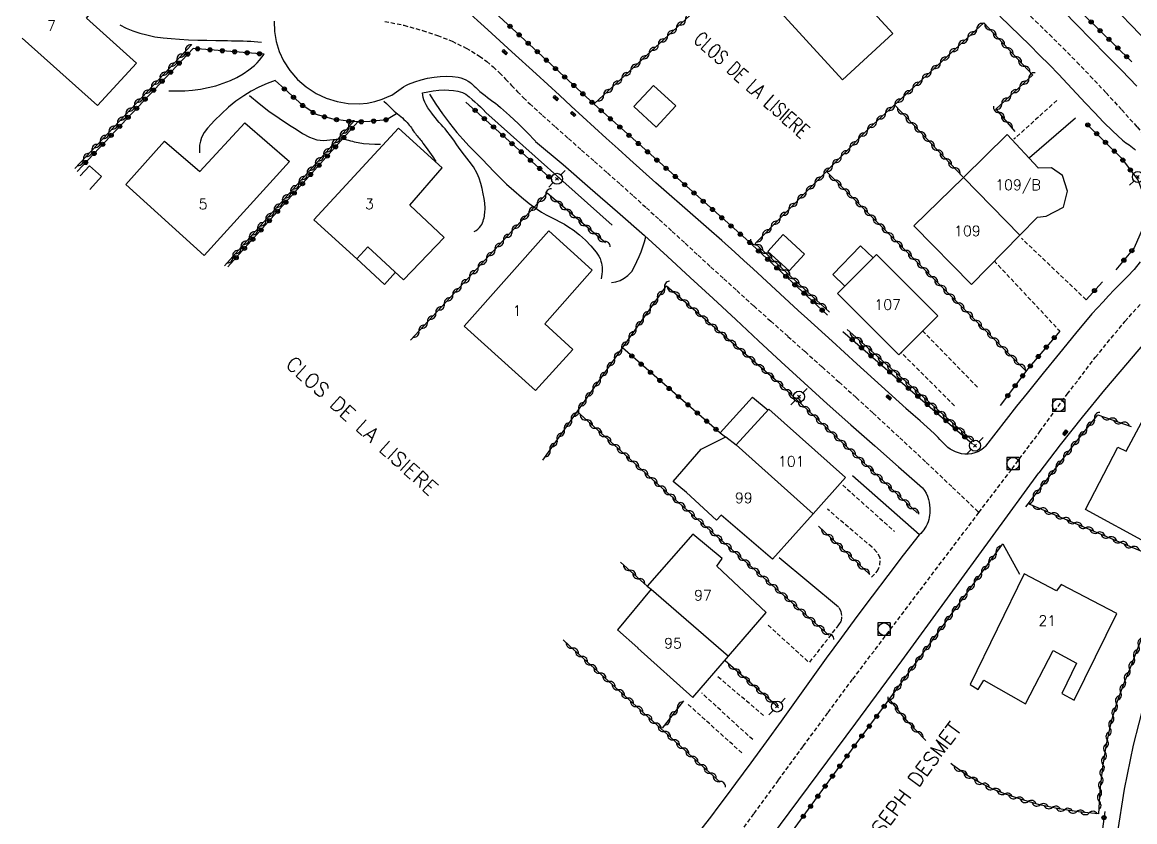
# Model space of a CAD drawing. Header units: millimetres. Extents: x 159000 to 160002, y 156999 to 158000.
# Drawn here: x 159424.4 to 159558.9, y 157225.4 to 157322 of the extents above; entities that cross this region are included whole.
import ezdxf
from ezdxf.enums import TextEntityAlignment as Align

# ---------------------------------------------------------------- set-up
doc = ezdxf.new("R2010")
doc.units = ezdxf.units.MM
doc.linetypes.add('DASHED', pattern=[0.75, 0.5, -0.25])
doc.layers.get('0').update_dxf_attribs({"linetype": 'CONTINUOUS'})
for name, color, linetype in [('W0001', 6, 'DASHED'), ('W0008', 7, 'CONTINUOUS'), ('W0014', 7, 'CONTINUOUS'), ('W0017', 7, 'CONTINUOUS'), ('W0101', 7, 'CONTINUOUS'), ('W0104', 1, 'CONTINUOUS'), ('W0112', 1, 'DASHED'), ('W0211', 2, 'CONTINUOUS'), ('W0310', 3, 'CONTINUOUS'), ('W0323', 7, 'CONTINUOUS'), ('W0401', 7, 'CONTINUOUS'), ('W0420', 7, 'CONTINUOUS'), ('W0473', 7, 'CONTINUOUS'), ('W0989', 7, 'CONTINUOUS'), ('W0991', 7, 'CONTINUOUS'), ('W1102', 7, 'CONTINUOUS')]:
    doc.layers.add(name, color=color, linetype=linetype)
doc.styles.get("Standard").update_dxf_attribs({"font": 'romans.shx', "width": 0.85})

# ---------------------------------------------------------------- blocks, each defined once
blk = doc.blocks.new('T420')
for p, q in [((0.75, 0.75), (-0.75, 0.75)), ((-0.75, 0.75), (-0.75, -0.75)), ((0.75, 0.75), (0.75, -0.75)), ((0.75, -0.75), (-0.75, -0.75))]:
    blk.add_line(p, q)
blk.add_ellipse((0, 0), major_axis=(-0.53, 0.53), ratio=1, start_param=3.926991, end_param=10.210176)
blk = doc.blocks.new('T401')
for p, q in [((-0.3, 0.3), (0, 0.3)), ((-0.3, -0.25), (-0.3, 0.3)), ((-0.3, 0.15), (0, 0.15)), ((-0.3, 0), (0, 0)), ((0, 0.3), (0, -0.25)), ((-0.3, -0.15), (0, -0.15)), ((-0.3, -0.25), (-0.3, -0.3)), ((-0.3, -0.3), (0, -0.3)), ((0, -0.3), (0, -0.25))]:
    blk.add_line(p, q)
blk = doc.blocks.new('T473')
for p, q in [((-0.166667, 0.166667), (0.166667, -0.166667)), ((-0.166667, -0.166667), (0.166667, 0.166667)), ((0.500001, 0.500001), (1.000002, 1.000002)), ((-1.000002, -1.000002), (-0.500001, -0.500001))]:
    blk.add_line(p, q)
blk.add_ellipse((0, 0), major_axis=(0.471405, 0.471405), ratio=1, start_param=5.4977871438, end_param=11.780972451)
blk = doc.blocks.new('t310o')
at = {"color": 0, "linetype": 'Continuous'}
for centre, start, end in [((-0.5, 0.38), 216.8699, 323.1304), ((0.5, -0.37), 36.8699, 143.1303)]:
    blk.add_arc(centre, 0.625, start, end, dxfattribs=at)
blk = doc.blocks.new('t323o')
at = {"color": 0, "linetype": 'Continuous'}
for radius in [0.25, 0.15]:
    blk.add_circle((0, 0), radius, dxfattribs=at)

msp = doc.modelspace()

# ---------------------------------------------------------------- linework, layer by layer
at = {"layer": 'W0001'}
for points in [[(159532.5, 157339.6), (159534.18, 157336.7), (159536.17, 157334.02), (159538.31, 157331.47), (159540.46, 157328.97), (159542.02, 157327.21), (159543.62, 157325.49), (159545.26, 157323.82), (159546.93, 157322.16), (159548.6, 157320.52), (159550.27, 157318.88), (159551.92, 157317.21), (159553.54, 157315.52), (159555.45, 157313.49), (159557.33, 157311.44), (159559.2, 157309.36), (159561.03, 157307.26), (159563.07, 157304.83), (159565.07, 157302.37), (159567.04, 157299.88), (159568.97, 157297.36)], [(159468.25, 157322.13), (159470.55, 157321.66), (159472.81, 157321.03), (159474.6, 157320.43), (159476.37, 157319.73), (159478.08, 157318.9), (159479.71, 157317.92), (159480.56, 157317.29), (159481.36, 157316.62), (159482.12, 157315.9), (159482.85, 157315.15), (159483.56, 157314.39), (159484.28, 157313.63), (159485, 157312.89), (159485.76, 157312.17), (159487.31, 157310.76), (159488.87, 157309.36), (159490.44, 157307.96), (159492.02, 157306.58), (159493.59, 157305.19), (159495.17, 157303.81), (159496.74, 157302.41), (159498.3, 157301.01), (159499.87, 157299.59), (159501.43, 157298.17), (159502.99, 157296.74), (159504.55, 157295.31), (159506.11, 157293.87), (159507.67, 157292.44), (159509.23, 157291.01), (159510.8, 157289.59), (159512.85, 157287.73), (159514.91, 157285.89), (159516.98, 157284.05), (159519.05, 157282.21), (159521.11, 157280.36), (159523.17, 157278.52), (159525.23, 157276.66), (159527.27, 157274.79), (159530.5, 157271.81), (159533.7, 157268.82), (159536.89, 157265.8), (159540.07, 157262.77)], [(159540.07, 157262.77), (159544.08, 157268.05), (159547.44, 157272.54), (159550.76, 157277.07), (159554.16, 157281.54), (159557.73, 157285.87), (159560.41, 157288.87), (159563.18, 157291.78), (159566.03, 157294.61), (159568.97, 157297.36)], [(159471.81, 157171), (159473.99, 157174.01), (159476.17, 157177.02), (159478.36, 157180.03), (159480.57, 157183.02), (159483.09, 157186.42), (159485.64, 157189.81), (159488.19, 157193.19), (159490.75, 157196.57), (159493.31, 157199.94), (159495.87, 157203.32), (159498.42, 157206.71), (159500.95, 157210.1), (159503.96, 157214.16), (159506.94, 157218.22), (159509.92, 157222.3), (159512.89, 157226.38), (159515.86, 157230.46), (159518.84, 157234.53), (159521.83, 157238.59), (159524.83, 157242.64), (159540.07, 157262.77)]]:
    msp.add_lwpolyline(points, dxfattribs=at)
at = {"layer": 'W0008'}
for points in [[(159531.28, 157275.32), (159528.29, 157278.03), (159525.3, 157280.74), (159522.31, 157283.46), (159519.33, 157286.17), (159518.23, 157287.18), (159517.13, 157288.19), (159516.04, 157289.19), (159514.95, 157290.2), (159513.86, 157291.21), (159512.76, 157292.22), (159511.66, 157293.22), (159510.56, 157294.22), (159508.98, 157295.63), (159507.4, 157297.03), (159505.81, 157298.43), (159504.21, 157299.82), (159502.62, 157301.21), (159501.03, 157302.61), (159499.44, 157304.01), (159497.86, 157305.42), (159496.44, 157306.71), (159495.02, 157308), (159493.6, 157309.29), (159492.19, 157310.59), (159490.77, 157311.89), (159489.36, 157313.19), (159487.95, 157314.48), (159486.53, 157315.78), (159483.61, 157318.44), (159480.69, 157321.1), (159477.77, 157323.75)], [(159454.88, 157322.14), (159454.92, 157320.9), (159455.12, 157319.68), (159455.48, 157318.49), (159456.01, 157317.36), (159456.78, 157316.18), (159457.7, 157315.12), (159458.75, 157314.2), (159459.93, 157313.42), (159461.17, 157312.84), (159462.47, 157312.44), (159463.82, 157312.21), (159465.18, 157312.15), (159466.11, 157312.23), (159467.03, 157312.43), (159467.91, 157312.73), (159468.77, 157313.07), (159469.08, 157313.22), (159469.38, 157313.4), (159469.66, 157313.6), (159469.94, 157313.8), (159470.22, 157314.01), (159470.5, 157314.2), (159470.8, 157314.38), (159471.11, 157314.54), (159471.86, 157314.83), (159472.64, 157315.07), (159473.42, 157315.25), (159474.22, 157315.39), (159474.95, 157315.46), (159475.67, 157315.5), (159476.41, 157315.48), (159477.13, 157315.38), (159477.45, 157315.3), (159477.75, 157315.19), (159478.05, 157315.05), (159478.33, 157314.89), (159478.53, 157314.76), (159478.71, 157314.61), (159478.89, 157314.45), (159479.06, 157314.29), (159479.23, 157314.13), (159479.39, 157313.96), (159479.56, 157313.8), (159479.74, 157313.65), (159480.05, 157313.4), (159480.36, 157313.16), (159480.67, 157312.93), (159480.98, 157312.7), (159481.3, 157312.46), (159481.61, 157312.23), (159481.92, 157311.98), (159482.22, 157311.73), (159483.32, 157310.75), (159484.39, 157309.75), (159485.44, 157308.71), (159486.46, 157307.65)], [(159542.6, 157322.74), (159543.8, 157321.57), (159545.01, 157320.41), (159546.21, 157319.23), (159547.41, 157318.06), (159548.59, 157316.87), (159549.7, 157315.73), (159550.79, 157314.58), (159551.87, 157313.42), (159552.95, 157312.25), (159554.03, 157311.1), (159555.14, 157309.96), (159556.27, 157308.84), (159557.44, 157307.76), (159557.63, 157307.61), (159557.83, 157307.46), (159558.03, 157307.33), (159558.24, 157307.19), (159558.44, 157307.05), (159558.64, 157306.9), (159558.83, 157306.74), (159559, 157306.56)], [(159486.47, 157307.62), (159489.79, 157304.81), (159493.09, 157301.98), (159496.36, 157299.12), (159499.62, 157296.23), (159502.41, 157293.72), (159505.18, 157291.19), (159507.94, 157288.65), (159510.68, 157286.09), (159513.43, 157283.53), (159516.18, 157280.98), (159518.95, 157278.44), (159521.73, 157275.92), (159524.59, 157273.36), (159527.47, 157270.81), (159530.36, 157268.27), (159533.26, 157265.75)], [(159559.58, 157293.05), (159558.85, 157292.15), (159558.05, 157291.31), (159557.23, 157290.5), (159556.43, 157289.67), (159555.75, 157288.95), (159555.08, 157288.23), (159554.41, 157287.5), (159553.73, 157286.78)], [(159553.73, 157286.78), (159551.76, 157284.4), (159549.8, 157282.01), (159547.85, 157279.61), (159545.9, 157277.2), (159544.63, 157275.61), (159543.37, 157274.01), (159542.11, 157272.4), (159540.86, 157270.8)], [(159540.89, 157270.8), (159540.61, 157270.53), (159540.29, 157270.31), (159539.95, 157270.12), (159539.59, 157269.98), (159539.19, 157269.88), (159538.79, 157269.84), (159538.38, 157269.84), (159537.98, 157269.88), (159537.62, 157269.97), (159537.26, 157270.09), (159536.93, 157270.25), (159536.61, 157270.44), (159536.33, 157270.64), (159536.07, 157270.86), (159535.82, 157271.09), (159535.58, 157271.34), (159535.35, 157271.58), (159535.13, 157271.83), (159534.89, 157272.07), (159534.65, 157272.31), (159533.81, 157273.07), (159532.97, 157273.83), (159532.11, 157274.58), (159531.25, 157275.32)], [(159475.72, 157171), (159477.4, 157173.31), (159479.09, 157175.62), (159480.78, 157177.93), (159482.47, 157180.23), (159484.92, 157183.54), (159487.39, 157186.85), (159489.86, 157190.14), (159492.34, 157193.43), (159494.82, 157196.72), (159497.3, 157200.01), (159499.78, 157203.3), (159502.25, 157206.6), (159508, 157214.27), (159513.75, 157221.94), (159519.48, 157229.63), (159525.2, 157237.33), (159530.75, 157244.86), (159536.29, 157252.41), (159541.81, 157259.98), (159547.31, 157267.56)], [(159533.26, 157265.75), (159533.49, 157265.43), (159533.69, 157265.09), (159533.86, 157264.73), (159533.99, 157264.35), (159534.07, 157264.01), (159534.11, 157263.66), (159534.13, 157263.31), (159534.13, 157262.96), (159534.12, 157262.69), (159534.1, 157262.43), (159534.06, 157262.17), (159534, 157261.91), (159533.92, 157261.64), (159533.82, 157261.38), (159533.69, 157261.13), (159533.55, 157260.88), (159533.4, 157260.66), (159533.22, 157260.45), (159533.03, 157260.25), (159532.83, 157260.07)], [(159532.83, 157260.07), (159530.92, 157257.61), (159529.04, 157255.15), (159527.16, 157252.67), (159525.31, 157250.19), (159523.45, 157247.68), (159521.62, 157245.16), (159519.79, 157242.63), (159517.98, 157240.1), (159516.16, 157237.56), (159514.34, 157235.04), (159512.5, 157232.51), (159510.66, 157230), (159509.65, 157228.65), (159508.63, 157227.3), (159507.61, 157225.95), (159506.59, 157224.61)]]:
    msp.add_lwpolyline(points, dxfattribs=at)
at = {"layer": 'W0014'}
for points in [[(159559.17, 157314.31), (159557.34, 157316.17), (159555.51, 157318.03), (159553.68, 157319.89), (159551.85, 157321.75), (159550.33, 157323.3)], [(159472.79, 157313.47), (159473.44, 157313.63), (159474.1, 157313.74), (159474.76, 157313.81), (159475.43, 157313.84), (159475.98, 157313.83), (159476.54, 157313.79), (159477.09, 157313.7), (159477.62, 157313.53), (159478.05, 157313.31), (159478.43, 157313.02), (159478.79, 157312.7), (159479.14, 157312.39), (159479.48, 157312.09), (159479.81, 157311.78), (159480.13, 157311.46), (159480.44, 157311.13)], [(159480.44, 157311.11), (159495.75, 157297.48)], [(159587.4, 157293.55), (159586, 157291.05), (159584.59, 157288.56), (159583.18, 157286.06), (159581.77, 157283.57), (159580.67, 157281.64), (159579.56, 157279.72), (159578.44, 157277.8), (159577.33, 157275.88), (159576.22, 157273.96), (159575.11, 157272.03), (159574.01, 157270.1), (159572.92, 157268.17), (159571.26, 157265.2), (159569.6, 157262.24), (159567.99, 157259.24), (159566.48, 157256.19), (159564.68, 157252.22), (159562.97, 157248.2), (159561.42, 157244.11), (159560.09, 157239.95), (159558.73, 157234.67), (159557.63, 157229.33), (159556.79, 157223.95)], [(159547.34, 157267.56), (159549.95, 157270.94), (159552.61, 157274.28), (159555.31, 157277.59), (159558.06, 157280.85), (159559.9, 157282.98)]]:
    msp.add_lwpolyline(points, dxfattribs=at)
at = {"layer": 'W0017'}
for points in [[(159436.2, 157321.7), (159436.99, 157321.32), (159437.79, 157320.99), (159438.62, 157320.71), (159439.46, 157320.48), (159440.44, 157320.27), (159441.43, 157320.14), (159442.43, 157320.05), (159443.42, 157319.97), (159444.52, 157319.9), (159445.62, 157319.86), (159446.72, 157319.84), (159447.82, 157319.82), (159448.29, 157319.81), (159448.76, 157319.8), (159449.23, 157319.8), (159449.7, 157319.79), (159450.18, 157319.79), (159450.65, 157319.78), (159451.12, 157319.77), (159451.59, 157319.75), (159452.03, 157319.73), (159452.46, 157319.7), (159452.9, 157319.67), (159453.33, 157319.63)], [(159442.14, 157313.75), (159443.1, 157313.72), (159444.05, 157313.74), (159445, 157313.82), (159445.95, 157313.95), (159446.88, 157314.13), (159447.8, 157314.35), (159448.71, 157314.64), (159449.59, 157314.99), (159450.36, 157315.36), (159451.1, 157315.78), (159451.81, 157316.26), (159452.47, 157316.79), (159452.81, 157317.1), (159453.11, 157317.43), (159453.39, 157317.79), (159453.65, 157318.16)], [(159454.99, 157314.97), (159454, 157314.6), (159453.03, 157314.17), (159452.09, 157313.68), (159451.18, 157313.13), (159450.23, 157312.47), (159449.34, 157311.75), (159448.48, 157310.97), (159447.67, 157310.16), (159447.23, 157309.69), (159446.79, 157309.21), (159446.4, 157308.68), (159446.1, 157308.1), (159445.95, 157307.65), (159445.85, 157307.18), (159445.82, 157306.71), (159445.85, 157306.23)], [(159479.05, 157296.73), (159479.29, 157296.85), (159479.5, 157297.01), (159479.69, 157297.2), (159479.85, 157297.41), (159479.96, 157297.59), (159480.05, 157297.78), (159480.13, 157297.97), (159480.19, 157298.17), (159480.24, 157298.37), (159480.28, 157298.57), (159480.31, 157298.78), (159480.33, 157298.98), (159480.36, 157299.57), (159480.32, 157300.15), (159480.24, 157300.73), (159480.14, 157301.3), (159480.01, 157301.93), (159479.86, 157302.55), (159479.66, 157303.17), (159479.41, 157303.76), (159478.97, 157304.53), (159478.44, 157305.25), (159477.89, 157305.94), (159477.35, 157306.64), (159476.96, 157307.19), (159476.57, 157307.75), (159476.17, 157308.3), (159475.76, 157308.84), (159475.53, 157309.12), (159475.3, 157309.39), (159475.07, 157309.66), (159474.83, 157309.92), (159474.59, 157310.19), (159474.36, 157310.46), (159474.13, 157310.74), (159473.92, 157311.02), (159473.68, 157311.34), (159473.45, 157311.67), (159473.24, 157312.02), (159473.07, 157312.38), (159472.96, 157312.65), (159472.88, 157312.93), (159472.82, 157313.21), (159472.78, 157313.5)], [(159468.13, 157312.49), (159468.44, 157312.19), (159468.76, 157311.89), (159469.07, 157311.59), (159469.39, 157311.29), (159469.58, 157311.12), (159469.78, 157310.95), (159469.98, 157310.79), (159470.17, 157310.62), (159470.37, 157310.45), (159470.56, 157310.28), (159470.75, 157310.1), (159470.93, 157309.92), (159471.07, 157309.76), (159471.2, 157309.59), (159471.33, 157309.43), (159471.45, 157309.26), (159471.57, 157309.08), (159471.69, 157308.91), (159471.81, 157308.74), (159471.94, 157308.57), (159472.05, 157308.43), (159472.17, 157308.29), (159472.28, 157308.14), (159472.4, 157308), (159472.51, 157307.86), (159472.63, 157307.71), (159472.74, 157307.57), (159472.85, 157307.42), (159473.25, 157306.87), (159473.65, 157306.32), (159474.04, 157305.75), (159474.41, 157305.19)], [(159551.74, 157310.42), (159546.19, 157305.64)], [(159495.65, 157290.55), (159496.19, 157290.64), (159496.71, 157290.82), (159497.2, 157291.08), (159497.64, 157291.41), (159498.1, 157291.91), (159498.45, 157292.49), (159498.73, 157293.1), (159498.99, 157293.7), (159499.24, 157294.28), (159499.45, 157294.87), (159499.64, 157295.48), (159499.79, 157296.09)], [(159524.8, 157267.26), (159532.88, 157260.12)], [(159542.96, 157258.99), (159544.97, 157255.3)], [(159523.11, 157251.34), (159515.92, 157257.29)]]:
    msp.add_lwpolyline(points, dxfattribs=at)
at = {"layer": 'W0101'}
for points in [[(159424.41, 157320.1), (159433.49, 157311.94), (159438.21, 157317.06), (159432.18, 157322.51), (159435.64, 157326.79), (159430.15, 157331.29)], [(159545.03, 157296.28), (159547.17, 157298.47), (159548.2, 157298.6), (159550.28, 157299.67), (159550.78, 157301.61), (159550.17, 157303.48), (159548.85, 157304.42), (159547.24, 157304.38), (159547.24, 157304.41), (159543.47, 157308.45), (159538.19, 157303.27)], [(159538.19, 157303.27), (159532.22, 157297.42), (159539.18, 157290.32), (159545.03, 157296.28)], [(159510.72, 157270.96), (159514.69, 157275.26)], [(159514.69, 157275.26), (159523.95, 157267.01), (159520.02, 157262.62)], [(159520.02, 157262.62), (159515.11, 157257.14), (159508.9, 157262.46), (159508.33, 157261.83), (159504.72, 157265.19), (159503.1, 157266.5), (159506.48, 157270.43), (159509.47, 157271.93), (159510.72, 157270.96)], [(159509.02, 157257.23), (159505.49, 157260.15), (159499.97, 157253.87), (159500.44, 157253.51)], [(159509.8, 157245.39), (159514.34, 157250.7), (159508.39, 157256.29), (159509.02, 157257.23)], [(159500.44, 157253.51), (159496.38, 157248.58), (159498.82, 157246.42), (159498.83, 157246.39), (159505.47, 157240.42), (159509.8, 157245.39)]]:
    msp.add_lwpolyline(points, dxfattribs=at)
for points in [[(159514.79, 157324.66), (159523.58, 157315.08), (159529.66, 157320.66), (159520.86, 157330.24)], [(159572.09, 157319.24), (159562.07, 157329.63), (159556.24, 157324.01), (159566.26, 157313.62)], [(159445.88, 157303.97), (159451.3, 157309.86), (159456.7, 157305.19), (159446.39, 157293.84), (159436.95, 157302.42), (159441.61, 157307.66)], [(159469.88, 157309.23), (159459.66, 157298.16), (159464.86, 157293.41), (159466.2, 157294.87), (159470.52, 157290.9), (159475.4, 157296.01), (159471.25, 157299.93), (159475.17, 157304.43)], [(159488.07, 157296.8), (159477.85, 157285.29), (159486.45, 157277.52), (159490.97, 157282.47), (159487.61, 157285.59), (159493.3, 157292.07)], [(159530.39, 157281.82), (159522.97, 157289.25), (159527.69, 157293.96), (159535.11, 157286.53)], [(159569.58, 157275.11), (159560.65, 157258.94), (159552.97, 157263.12), (159556.85, 157270.67), (159557.88, 157270.19), (159560.64, 157275.38), (159561.96, 157274.86), (159563.67, 157278.22)], [(159545.56, 157255.35), (159539.01, 157241.99), (159539.97, 157241.37), (159540.66, 157242.5), (159545.71, 157239.64), (159549.06, 157246.08), (159551.85, 157244.58), (159550.11, 157240.88), (159551.6, 157240.11), (159556.75, 157250.55), (159550, 157254.08), (159549.46, 157253.29)]]:
    msp.add_lwpolyline(points, close=True, dxfattribs=at)
at = {"layer": 'W0104'}
for points in [[(159500.74, 157314.39), (159503.42, 157311.92), (159501.04, 157309.35), (159498.36, 157311.82)], [(159514.55, 157294.33), (159517.14, 157291.97), (159518.98, 157294), (159516.39, 157296.35)]]:
    msp.add_lwpolyline(points, close=True, dxfattribs=at)
for points in [[(159431.43, 157303.44), (159432.53, 157304.67), (159433.98, 157303.36), (159432.6, 157301.82)], [(159525.75, 157294.99), (159522.4, 157291.54), (159523.85, 157290.12)], [(159525.75, 157294.99), (159527.27, 157293.53)], [(159468.19, 157290.32), (159464.81, 157293.46)], [(159468.19, 157290.32), (159469.53, 157291.81)], [(159512.71, 157276.71), (159508.79, 157272.41), (159509.42, 157271.9)], [(159512.71, 157276.71), (159514.59, 157275.15)]]:
    msp.add_lwpolyline(points, dxfattribs=at)
at = {"layer": 'W0112'}
for points in [[(159549.48, 157312.57), (159544.3, 157307.87)], [(159553.02, 157288.49), (159545.2, 157295.94)], [(159541.9, 157293.19), (159549.84, 157284.71)], [(159539.88, 157277.92), (159533.29, 157284.7)], [(159537.12, 157275.67), (159530.71, 157282.06)], [(159523.6, 157266.09), (159529.87, 157260.47)], [(159527.1, 157254.95), (159527.81, 157255.71), (159528.11, 157256.43), (159528.14, 157257.3), (159527.7, 157258.03), (159527.15, 157258.58), (159521.77, 157263.16)], [(159519.61, 157244.68), (159523.14, 157249.18), (159523.44, 157249.65), (159523.49, 157250.31), (159523.42, 157250.8), (159523.11, 157251.34)], [(159519.39, 157244.78), (159514.54, 157249.19)], [(159514.04, 157238.22), (159508.45, 157242.98)], [(159512.72, 157235.32), (159506.58, 157240.95)], [(159511.42, 157233.71), (159504.88, 157239.6)]]:
    msp.add_lwpolyline(points, dxfattribs=at)
at = {"layer": 'W0211'}
for points in [[(159451.88, 157313.18), (159453.04, 157312.21), (159454.24, 157311.29), (159455.47, 157310.42), (159456.74, 157309.58), (159457.51, 157309.08), (159458.29, 157308.57), (159459.13, 157308.13), (159460.02, 157307.82), (159460.42, 157307.76), (159460.82, 157307.74), (159461.22, 157307.77), (159461.61, 157307.81), (159462, 157307.86), (159462.39, 157307.9), (159462.78, 157307.92), (159463.18, 157307.9), (159463.41, 157307.87), (159463.64, 157307.82), (159463.87, 157307.76), (159464.1, 157307.7), (159464.32, 157307.63), (159464.55, 157307.57), (159464.78, 157307.52), (159465.01, 157307.47), (159465.68, 157307.38), (159466.37, 157307.32), (159467.05, 157307.28), (159467.73, 157307.28)], [(159473.64, 157313.32), (159474.41, 157312.13), (159475.22, 157310.96), (159476.07, 157309.82), (159476.95, 157308.71), (159477.68, 157307.87), (159478.44, 157307.06), (159479.22, 157306.26), (159480, 157305.47), (159480.72, 157304.71), (159481.45, 157303.95), (159482.19, 157303.2), (159482.95, 157302.47), (159483.85, 157301.67), (159484.76, 157300.88), (159485.7, 157300.12), (159486.68, 157299.41), (159487.2, 157299.07), (159487.75, 157298.76), (159488.3, 157298.47), (159488.86, 157298.18), (159489.42, 157297.9), (159489.97, 157297.6), (159490.5, 157297.27), (159491.02, 157296.92), (159491.77, 157296.32), (159492.49, 157295.68), (159493.17, 157294.99), (159493.79, 157294.25), (159493.97, 157294), (159494.13, 157293.73), (159494.27, 157293.45), (159494.38, 157293.16), (159494.45, 157292.92), (159494.5, 157292.68), (159494.52, 157292.44), (159494.53, 157292.2), (159494.53, 157291.89), (159494.5, 157291.59), (159494.46, 157291.29), (159494.39, 157291)]]:
    msp.add_lwpolyline(points, dxfattribs=at)
at = {"layer": 'W0310'}
for points in [[(159522.46, 157338.87), (159493.6, 157312.19)], [(159522, 157286.98), (159513.03, 157295.3), (159526.82, 157309.2), (159540.65, 157321.95)], [(159540.68, 157321.95), (159546.57, 157315.62)], [(159430.78, 157304.35), (159444.9, 157319.33)], [(159546.57, 157315.65), (159542.13, 157311.53), (159544.42, 157308.82)], [(159538.14, 157303.32), (159529.88, 157312.02)], [(159464.56, 157310.15), (159448.86, 157292.58)], [(159545.8, 157279.87), (159521.64, 157303.98)], [(159487.89, 157301.35), (159471.35, 157283.59)], [(159494.93, 157295.35), (159487.89, 157301.35)], [(159487.35, 157269.1), (159502.29, 157290.18), (159515.42, 157278.84), (159532.65, 157262.7)], [(159539.34, 157271.43), (159524.13, 157284.89)], [(159521.92, 157247.96), (159501.39, 157266.09), (159491.5, 157274.96)], [(159545.73, 157263.45), (159551.69, 157271.13), (159554.45, 157274.56)], [(159554.45, 157274.56), (159558.47, 157273.18)], [(159546.11, 157263.82), (159563.36, 157256.57)], [(159526.87, 157255.27), (159520.69, 157261.12)], [(159528.9, 157239.72), (159542.96, 157258.99)], [(159499.97, 157253.87), (159496.73, 157256.78)], [(159563.36, 157256.57), (159562.31, 157254.04), (159561.28, 157251.51), (159560.27, 157248.96), (159559.28, 157246.41), (159558.42, 157244.21), (159557.54, 157242.02), (159556.73, 157239.79), (159556.07, 157237.52), (159555.47, 157234.76), (159555.01, 157231.98), (159554.69, 157229.18), (159554.52, 157226.36)], [(159508.8, 157230.17), (159490.63, 157246.63), (159489.8, 157247.37)], [(159515.5, 157239.49), (159509.4, 157244.85)], [(159533.66, 157235.21), (159532.44, 157236.45), (159531.6, 157237.35), (159530.78, 157238.28), (159530.01, 157239.24), (159529.27, 157240.22)], [(159504.36, 157240.02), (159501.77, 157236.72)], [(159554.49, 157226.36), (159552.11, 157226.58), (159549.74, 157226.95), (159547.41, 157227.46), (159545.1, 157228.11), (159543.41, 157228.68), (159541.76, 157229.35), (159540.14, 157230.13), (159538.6, 157231.03), (159536.92, 157232.23), (159536.68, 157232.44)]]:
    msp.add_lwpolyline(points, dxfattribs=at)
at = {"layer": 'W0323'}
for points in [[(159476.78, 157327.63), (159493.59, 157312.06), (159512.6, 157295.18), (159512.6, 157295.15), (159521.76, 157286.62)], [(159550.44, 157325.21), (159558.55, 157317.24)], [(159453.65, 157318.16), (159445.06, 157318.86), (159431.04, 157303.98)], [(159469.66, 157310.94), (159468.46, 157310.24), (159466.44, 157310.02), (159464.43, 157309.97), (159462.01, 157310.31), (159459.94, 157310.86), (159458.33, 157311.94), (159456.14, 157313.92), (159454.99, 157314.97)], [(159488.49, 157302.97), (159478.05, 157312.37)], [(159449.27, 157292.45), (159465, 157309.99)], [(159553.01, 157309.84), (159557.25, 157305.64), (159559.27, 157302.99), (159559.97, 157301.16), (159560.09, 157298.95), (159559.8, 157296.97), (159558.83, 157294.74), (159556.64, 157292.11)], [(159555.03, 157290.65), (159553.02, 157288.49)], [(159523.61, 157284.64), (159539.31, 157271.08)], [(159549.84, 157284.68), (159545.98, 157280.13), (159542.66, 157275.69)], [(159508.76, 157272.4), (159496.97, 157282.67)], [(159512.67, 157217.56), (159524.98, 157234.5), (159528.9, 157239.72)], [(159555.29, 157226.65), (159554.52, 157220.96), (159554.12, 157215.99), (159553.98, 157209.76), (159553.92, 157200.45)]]:
    msp.add_lwpolyline(points, dxfattribs=at)
at = {"layer": 'W1102'}
for points in [[(159538.19, 157303.27), (159545.03, 157296.28)], [(159510.72, 157270.96), (159520.02, 157262.61)], [(159500.44, 157253.51), (159509.8, 157245.39)]]:
    msp.add_lwpolyline(points, dxfattribs=at)

# ---------------------------------------------------------------- block references
at = {"layer": 'W0310'}
for p, rotation in [((159503.51, 157321.35), 222.7410294669283), ((159504.61, 157322.37), 222.7410294669283), ((159502.41, 157320.34), 222.7410294669283), ((159538.72, 157320.17), 42.66084997765709), ((159539.82, 157321.19), 42.66084997765709), ((159541.46, 157321.11), 312.9514131798632), ((159542.48, 157320.02), 312.9514131798632), ((159444.15, 157318.54), 46.6940632817445), ((159501.31, 157319.32), 222.7410294669283), ((159537.62, 157319.15), 42.66084997765709), ((159543.5, 157318.92), 312.9514131798632), ((159443.12, 157317.45), 46.6940632817445), ((159499.1, 157317.28), 222.7410294669283), ((159500.2, 157318.3), 222.7410294669283), ((159536.51, 157318.14), 42.66084997765709), ((159544.53, 157317.82), 312.9514131798632), ((159442.1, 157316.35), 46.6940632817445), ((159498, 157316.26), 222.7410294669283), ((159534.31, 157316.1), 42.66084997765709), ((159535.41, 157317.12), 42.66084997765709), ((159545.55, 157316.72), 312.9514131798632), ((159441.07, 157315.26), 46.6940632817445), ((159496.9, 157315.25), 222.7410294669283), ((159533.2, 157315.09), 42.66084997765709), ((159546.12, 157315.23), 222.8863288629352), ((159440.04, 157314.17), 46.6940632817445), ((159494.7, 157313.21), 222.7410294669283), ((159495.8, 157314.23), 222.7410294669283), ((159532.1, 157314.07), 42.66084997765709), ((159543.92, 157313.19), 222.8863288629352), ((159545.02, 157314.21), 222.8863288629352), ((159437.98, 157311.99), 46.6940632817445), ((159439.01, 157313.08), 46.6940632817445), ((159529.9, 157312.04), 42.66084997765709), ((159531, 157313.05), 42.66084997765709), ((159542.82, 157312.17), 222.8863288629352), ((159436.95, 157310.9), 46.6940632817445), ((159528.79, 157311.02), 42.66084997765709), ((159530.91, 157310.94), 133.4905212658212), ((159542.49, 157311.11), 310.2325740365956), ((159435.92, 157309.81), 46.6940632817445), ((159463.85, 157309.36), 228.2194948968297), ((159527.69, 157310), 42.66084997765709), ((159531.94, 157309.85), 133.4905212658212), ((159543.46, 157309.96), 310.2325740365956), ((159434.89, 157308.71), 46.6940632817445), ((159462.85, 157308.24), 228.2194948968297), ((159525.54, 157307.91), 45.22351946231593), ((159526.6, 157308.98), 45.22351946231593), ((159532.98, 157308.76), 133.4905212658212), ((159432.84, 157306.53), 46.6940632817445), ((159433.86, 157307.62), 46.6940632817445), ((159461.85, 157307.12), 228.2194948968297), ((159524.48, 157306.85), 45.22351946231593), ((159534.01, 157307.67), 133.4905212658212), ((159535.04, 157306.58), 133.4905212658212), ((159431.81, 157305.44), 46.6940632817445), ((159460.85, 157306), 228.2194948968297), ((159523.43, 157305.78), 45.22351946231593), ((159536.07, 157305.5), 133.4905212658212), ((159458.86, 157303.77), 228.2194948968297), ((159459.85, 157304.89), 228.2194948968297), ((159522.37, 157304.72), 45.22351946231593), ((159537.11, 157304.41), 133.4905212658212), ((159457.86, 157302.65), 228.2194948968297), ((159520.26, 157302.59), 45.22351946231593), ((159521.31, 157303.65), 45.22351946231593), ((159522.7, 157302.92), 135.0545967821189), ((159456.86, 157301.53), 228.2194948968297), ((159487.71, 157301.15), 227.0299395048437), ((159519.2, 157301.52), 45.22351946231593), ((159523.76, 157301.86), 135.0545967821189), ((159455.86, 157300.41), 228.2194948968297), ((159486.68, 157300.05), 227.0299395048437), ((159489.03, 157300.37), 139.6097336286946), ((159518.14, 157300.46), 45.22351946231593), ((159524.83, 157300.81), 135.0545967821189), ((159525.89, 157299.75), 135.0545967821189), ((159454.86, 157299.29), 228.2194948968297), ((159485.66, 157298.96), 227.0299395048437), ((159490.17, 157299.4), 139.6097336286946), ((159491.31, 157298.43), 139.6097336286946), ((159516.03, 157298.33), 45.22351946231593), ((159517.09, 157299.4), 45.22351946231593), ((159526.95, 157298.69), 135.0545967821189), ((159452.86, 157297.06), 228.2194948968297), ((159453.86, 157298.17), 228.2194948968297), ((159484.64, 157297.86), 227.0299395048437), ((159492.46, 157297.46), 139.6097336286946), ((159514.97, 157297.27), 45.22351946231593), ((159528.01, 157297.63), 135.0545967821189), ((159451.86, 157295.94), 228.2194948968297), ((159482.59, 157295.66), 227.0299395048437), ((159483.62, 157296.76), 227.0299395048437), ((159493.6, 157296.49), 139.6097336286946), ((159513.92, 157296.2), 45.22351946231593), ((159529.07, 157296.57), 135.0545967821189), ((159450.86, 157294.82), 228.2194948968297), ((159481.57, 157294.57), 227.0299395048437), ((159494.74, 157295.51), 139.6097336286946), ((159513.2, 157295.14), 137.1495294429044), ((159530.13, 157295.51), 135.0545967821189), ((159531.2, 157294.45), 135.0545967821189), ((159449.86, 157293.7), 228.2194948968297), ((159480.55, 157293.47), 227.0299395048437), ((159514.3, 157294.12), 137.1495294429044), ((159515.4, 157293.1), 137.1495294429044), ((159532.26, 157293.39), 135.0545967821189), ((159479.53, 157292.37), 227.0299395048437), ((159516.5, 157292.08), 137.1495294429044), ((159533.32, 157292.33), 135.0545967821189), ((159478.5, 157291.27), 227.0299395048437), ((159517.6, 157291.06), 137.1495294429044), ((159534.38, 157291.27), 135.0545967821189), ((159476.46, 157289.08), 227.0299395048437), ((159477.48, 157290.18), 227.0299395048437), ((159502.09, 157289.91), 54.68363517763013), ((159503.17, 157289.42), 319.188890661342), ((159518.7, 157290.04), 137.1495294429044), ((159519.8, 157289.02), 137.1495294429044), ((159535.44, 157290.21), 135.0545967821189), ((159536.5, 157289.15), 135.0545967821189), ((159475.44, 157287.98), 227.0299395048437), ((159501.22, 157288.68), 54.68363517763013), ((159504.3, 157288.44), 319.188890661342), ((159520.9, 157288), 137.1495294429044), ((159537.57, 157288.09), 135.0545967821189), ((159474.41, 157286.88), 227.0299395048437), ((159499.49, 157286.23), 54.68363517763013), ((159500.36, 157287.46), 54.68363517763013), ((159505.44, 157287.46), 319.188890661342), ((159506.57, 157286.48), 319.188890661342), ((159538.63, 157287.03), 135.0545967821189), ((159473.39, 157285.79), 227.0299395048437), ((159498.62, 157285.01), 54.68363517763013), ((159507.71, 157285.5), 319.188890661342), ((159539.69, 157285.97), 135.0545967821189), ((159540.75, 157284.91), 135.0545967821189), ((159472.37, 157284.69), 227.0299395048437), ((159497.76, 157283.79), 54.68363517763013), ((159508.84, 157284.52), 319.188890661342), ((159525.25, 157283.9), 138.4789085377016), ((159541.81, 157283.85), 135.0545967821189), ((159496.89, 157282.56), 54.68363517763013), ((159509.98, 157283.54), 319.188890661342), ((159511.11, 157282.56), 319.188890661342), ((159526.38, 157282.9), 138.4789085377016), ((159542.87, 157282.79), 135.0545967821189), ((159496.02, 157281.34), 54.68363517763013), ((159512.25, 157281.58), 319.188890661342), ((159527.5, 157281.91), 138.4789085377016), ((159528.62, 157280.92), 138.4789085377016), ((159543.94, 157281.73), 135.0545967821189), ((159495.15, 157280.11), 54.68363517763013), ((159513.38, 157280.6), 319.188890661342), ((159514.52, 157279.62), 319.188890661342), ((159529.75, 157279.92), 138.4789085377016), ((159545, 157280.67), 135.0545967821189), ((159494.29, 157278.89), 54.68363517763013), ((159515.65, 157278.63), 316.8638758762332), ((159530.87, 157278.93), 138.4789085377016), ((159493.42, 157277.67), 54.68363517763013), ((159516.74, 157277.6), 316.8638758762332), ((159531.99, 157277.93), 138.4789085377016), ((159533.12, 157276.94), 138.4789085377016), ((159492.55, 157276.44), 54.68363517763013), ((159517.83, 157276.58), 316.8638758762332), ((159518.93, 157275.55), 316.8638758762332), ((159534.24, 157275.94), 138.4789085377016), ((159491.69, 157275.22), 54.68363517763013), ((159520.02, 157274.53), 316.8638758762332), ((159535.36, 157274.95), 138.4789085377016), ((159554.06, 157274.08), 51.24677038199611), ((159489.95, 157272.77), 54.68363517763013), ((159490.82, 157273.99), 54.68363517763013), ((159492.62, 157273.96), 138.1214660437757), ((159493.74, 157272.96), 138.1214660437757), ((159521.12, 157273.5), 316.8638758762332), ((159536.48, 157273.96), 138.4789085377016), ((159537.61, 157272.96), 138.4789085377016), ((159553.12, 157272.91), 51.24677038199611), ((159555.87, 157274.08), 341.0240185559082), ((159557.29, 157273.59), 341.0240185559082), ((159489.08, 157271.55), 54.68363517763013), ((159494.85, 157271.96), 138.1214660437757), ((159522.21, 157272.48), 316.8638758762332), ((159523.31, 157271.45), 316.8638758762332), ((159538.73, 157271.97), 138.4789085377016), ((159552.18, 157271.74), 51.24677038199611), ((159488.22, 157270.32), 54.68363517763013), ((159495.97, 157270.96), 138.1214660437757), ((159524.4, 157270.43), 316.8638758762332), ((159551.25, 157270.56), 52.15034947487579), ((159497.09, 157269.95), 138.1214660437757), ((159498.21, 157268.95), 138.1214660437757), ((159525.5, 157269.4), 316.8638758762332), ((159550.33, 157269.38), 52.15034947487579), ((159499.32, 157267.95), 138.1214660437757), ((159526.59, 157268.37), 316.8638758762332), ((159549.41, 157268.19), 52.15034947487579), ((159500.44, 157266.95), 138.1214660437757), ((159527.69, 157267.35), 316.8638758762332), ((159528.78, 157266.32), 316.8638758762332), ((159548.49, 157267.01), 52.15034947487579), ((159501.56, 157265.95), 138.5507762931622), ((159502.68, 157264.96), 138.5507762931622), ((159529.88, 157265.3), 316.8638758762332), ((159546.65, 157264.64), 52.15034947487579), ((159547.57, 157265.82), 52.15034947487579), ((159503.81, 157263.96), 138.5507762931622), ((159530.97, 157264.27), 316.8638758762332), ((159504.93, 157262.97), 138.5507762931622), ((159532.06, 157263.25), 316.8638758762332), ((159547.49, 157263.24), 337.1860956131428), ((159548.87, 157262.66), 337.1860956131428), ((159506.05, 157261.98), 138.5507762931622), ((159507.18, 157260.99), 138.5507762931622), ((159550.25, 157262.08), 337.1860956131428), ((159551.64, 157261.5), 337.1860956131428), ((159508.3, 157259.99), 138.5507762931622), ((159521.78, 157260.09), 136.5762007317066), ((159553.02, 157260.92), 337.1860956131428), ((159554.4, 157260.33), 337.1860956131428), ((159555.78, 157259.75), 337.1860956131428), ((159509.43, 157259), 138.5507762931622), ((159510.55, 157258.01), 138.5507762931622), ((159522.87, 157259.06), 136.5762007317066), ((159523.96, 157258.03), 136.5762007317066), ((159557.17, 157259.17), 337.1860956131428), ((159558.55, 157258.59), 337.1860956131428), ((159511.68, 157257.01), 138.5507762931622), ((159525.04, 157257), 136.5762007317066), ((159541.28, 157256.68), 53.88522095398926), ((159542.16, 157257.89), 53.88522095398926), ((159497.85, 157255.78), 138.0243021514617), ((159512.8, 157256.02), 138.5507762931622), ((159526.13, 157255.96), 136.5762007317066), ((159540.4, 157255.47), 53.88522095398926), ((159498.96, 157254.77), 138.0243021514617), ((159513.92, 157255.03), 138.5507762931622), ((159515.05, 157254.04), 138.5507762931622), ((159539.51, 157254.26), 53.88522095398926), ((159516.17, 157253.04), 138.5507762931622), ((159538.63, 157253.05), 53.88522095398926), ((159517.3, 157252.05), 138.5507762931622), ((159537.74, 157251.83), 53.88522095398926), ((159518.42, 157251.06), 138.5507762931622), ((159519.55, 157250.06), 138.5507762931622), ((159536.86, 157250.62), 53.88522095398926), ((159520.67, 157249.07), 138.5507762931622), ((159535.97, 157249.41), 53.88522095398926), ((159521.79, 157248.08), 138.5507762931622), ((159535.09, 157248.2), 53.88522095398926), ((159490.92, 157246.38), 137.8201562122391), ((159534.21, 157246.99), 53.88522095398926), ((159559.38, 157246.65), 248.8997339413692), ((159492.03, 157245.37), 137.8201562122391), ((159532.44, 157244.56), 53.88522095398926), ((159533.32, 157245.78), 53.88522095398926), ((159558.83, 157245.25), 248.5637755655544), ((159493.14, 157244.36), 137.8201562122391), ((159494.25, 157243.35), 137.8201562122391), ((159510.53, 157243.86), 138.6952412809742), ((159531.55, 157243.35), 53.88522095398926), ((159558.28, 157243.86), 248.252006402306), ((159495.36, 157242.35), 137.8201562122391), ((159511.65, 157242.87), 138.6952412809742), ((159512.78, 157241.88), 138.6952412809742), ((159530.67, 157242.14), 53.88522095398926), ((159557.72, 157242.46), 248.252006402306), ((159496.48, 157241.34), 137.8201562122391), ((159513.91, 157240.89), 138.6952412809742), ((159529.79, 157240.93), 53.88522095398926), ((159557.2, 157241.06), 249.9978392256263), ((159497.59, 157240.33), 137.8201562122391), ((159498.7, 157239.33), 137.8201562122391), ((159503.62, 157239.08), 231.9847767554292), ((159515.03, 157239.9), 138.6952412809742), ((159529.67, 157239.69), 126.7853880200105), ((159556.69, 157239.65), 253.7882985717897), ((159499.81, 157238.32), 137.8201562122391), ((159502.7, 157237.9), 231.9847767554292), ((159530.6, 157238.51), 128.9457890976757), ((159556.27, 157238.21), 253.7882985717897), ((159500.92, 157237.31), 137.8201562122391), ((159531.58, 157237.37), 131.1061847635169), ((159555.91, 157236.75), 257.5964111921189), ((159502.03, 157236.3), 137.8201562122391), ((159503.15, 157235.3), 137.8201562122391), ((159532.61, 157236.28), 134.7072545730339), ((159555.58, 157235.29), 257.5964111921189), ((159504.26, 157234.29), 137.8201562122391), ((159555.31, 157233.81), 260.5739620946839), ((159505.37, 157233.28), 137.8201562122391), ((159555.06, 157232.33), 260.5739620946839), ((159506.48, 157232.28), 137.8201562122391), ((159507.59, 157231.27), 137.8201562122391), ((159537.88, 157231.55), 144.3688728738234), ((159508.7, 157230.26), 137.8201562122391), ((159539.13, 157230.72), 149.6428742943194), ((159540.44, 157229.99), 154.2016340045304), ((159554.88, 157230.85), 263.5515147607939), ((159541.79, 157229.34), 158.0518147833244), ((159543.18, 157228.77), 158.0518147833244), ((159554.71, 157229.36), 263.5515147607939), ((159544.6, 157228.28), 161.1899685713974), ((159546.03, 157227.85), 164.3220239543183), ((159554.61, 157227.86), 266.5290691928049), ((159547.48, 157227.44), 167.744137793688), ((159548.94, 157227.13), 167.744137793688), ((159550.42, 157226.85), 171.1662469834863), ((159551.9, 157226.62), 171.1662469834863), ((159553.39, 157226.46), 174.5883515197237)]:
    msp.add_blockref('t310o', p, dxfattribs=dict(at, rotation=rotation))
at = {"layer": 'W0323'}
for p, rotation in [((159553.65, 157322.06), 315.5055797615845), ((159483.38, 157321.52), 317.1946479552448), ((159484.48, 157320.5), 317.1946479552448), ((159554.72, 157321.01), 315.5055797615845), ((159485.58, 157319.48), 317.1946479552448), ((159555.79, 157319.95), 315.5055797615845), ((159444.41, 157318.17), 226.7079830367583), ((159445.62, 157318.81), 175.3953349764401), ((159447.11, 157318.69), 175.3953349764401), ((159448.61, 157318.57), 175.3953349764401), ((159450.1, 157318.45), 175.3953349764401), ((159451.6, 157318.33), 175.3953349764401), ((159453.09, 157318.21), 175.3953349764401), ((159486.68, 157318.46), 317.1946479552448), ((159556.86, 157318.9), 315.5055797615845), ((159557.93, 157317.85), 315.5055797615845), ((159443.39, 157317.08), 226.7079830367583), ((159487.78, 157317.44), 317.1946479552448), ((159488.88, 157316.42), 317.1946479552448), ((159442.36, 157315.99), 226.7079830367583), ((159489.98, 157315.4), 317.1946479552448), ((159440.3, 157313.81), 226.7079830367583), ((159441.33, 157314.9), 226.7079830367583), ((159456.1, 157313.96), 137.5684106101075), ((159491.09, 157314.38), 317.1946479552448), ((159439.27, 157312.72), 226.7079830367583), ((159457.21, 157312.95), 137.9796051810975), ((159492.19, 157313.36), 317.1946479552448), ((159493.29, 157312.34), 317.1946479552448), ((159438.24, 157311.62), 226.7079830367583), ((159458.32, 157311.95), 137.9796051810975), ((159459.57, 157311.11), 145.9321816255483), ((159479.17, 157311.37), 137.9630713331105), ((159494.4, 157311.34), 318.3883581399649), ((159437.21, 157310.53), 226.7079830367583), ((159460.95, 157310.59), 165.1651476820783), ((159462.41, 157310.25), 171.9923738500545), ((159463.9, 157310.04), 171.9923738500545), ((159465.39, 157309.99), 181.4527392069814), ((159466.89, 157310.07), 186.3464087352407), ((159468.38, 157310.23), 186.3464087352407), ((159480.28, 157310.37), 137.9630713331105), ((159495.52, 157310.35), 318.3883581399649), ((159435.16, 157308.35), 226.7079830367583), ((159436.19, 157309.44), 226.7079830367583), ((159464.29, 157309.21), 48.12188351689215), ((159481.39, 157309.36), 137.9630713331105), ((159482.51, 157308.36), 137.9630713331105), ((159496.65, 157309.35), 318.3883581399649), ((159497.77, 157308.35), 318.3883581399649), ((159553.24, 157309.61), 315.2782974159036), ((159554.31, 157308.55), 315.2782974159036), ((159434.13, 157307.26), 226.7079830367583), ((159462.29, 157306.97), 48.12188351689215), ((159463.29, 157308.09), 48.12188351689215), ((159483.62, 157307.35), 137.9630713331105), ((159498.89, 157307.36), 318.3883581399649), ((159555.37, 157307.5), 315.2782974159036), ((159433.1, 157306.16), 226.7079830367583), ((159461.29, 157305.86), 48.12188351689215), ((159484.74, 157306.35), 137.9630713331105), ((159500.01, 157306.36), 318.3883581399649), ((159556.44, 157306.44), 315.2782974159036), ((159432.07, 157305.07), 226.7079830367583), ((159460.29, 157304.74), 48.12188351689215), ((159485.85, 157305.34), 137.9630713331105), ((159486.96, 157304.34), 137.9630713331105), ((159501.13, 157305.36), 318.3883581399649), ((159502.25, 157304.37), 318.3883581399649), ((159557.47, 157305.35), 307.3410750781902), ((159459.29, 157303.62), 48.12188351689215), ((159488.08, 157303.33), 137.9630713331105), ((159503.37, 157303.37), 318.3883581399649), ((159558.38, 157304.16), 307.3410750781902), ((159458.29, 157302.51), 48.12188351689215), ((159504.5, 157302.38), 318.3883581399649), ((159456.28, 157300.27), 48.12188351689215), ((159457.29, 157301.39), 48.12188351689215), ((159505.62, 157301.38), 318.3883581399649), ((159506.74, 157300.38), 318.3883581399649), ((159455.28, 157299.16), 48.12188351689215), ((159507.86, 157299.39), 318.3883581399649), ((159454.28, 157298.04), 48.12188351689215), ((159508.98, 157298.39), 318.3883581399649), ((159453.28, 157296.92), 48.12188351689215), ((159510.1, 157297.4), 318.3883581399649), ((159511.22, 157296.4), 318.3883581399649), ((159452.28, 157295.8), 48.12188351689215), ((159512.35, 157295.4), 318.3883581399649), ((159450.28, 157293.57), 48.12188351689215), ((159451.28, 157294.69), 48.12188351689215), ((159513.43, 157294.38), 317.0434439736568), ((159558.56, 157294.42), 230.2265742027797), ((159514.53, 157293.36), 317.0434439736568), ((159515.63, 157292.33), 317.0434439736568), ((159557.6, 157293.26), 230.2265742027797), ((159516.72, 157291.31), 317.0434439736568), ((159517.82, 157290.29), 317.0434439736568), ((159554.04, 157289.59), 227.0620873402737), ((159518.92, 157289.27), 317.0434439736568), ((159520.02, 157288.25), 317.0434439736568), ((159521.12, 157287.22), 317.0434439736568), ((159524.75, 157283.66), 319.1985975193344), ((159548.22, 157282.76), 229.7467186491587), ((159549.18, 157283.91), 229.7467186491587), ((159498.1, 157281.69), 138.9419769907798), ((159525.88, 157282.68), 319.1985975193344), ((159527.02, 157281.7), 319.1985975193344), ((159547.25, 157281.62), 229.7467186491587), ((159499.23, 157280.7), 138.9419769907798), ((159528.15, 157280.72), 319.1985975193344), ((159546.28, 157280.47), 229.7467186491587), ((159500.36, 157279.72), 138.9419769907798), ((159501.49, 157278.73), 138.9419769907798), ((159529.29, 157279.74), 319.1985975193344), ((159530.42, 157278.76), 319.1985975193344), ((159545.36, 157279.29), 233.1941476584071), ((159502.62, 157277.75), 138.9419769907798), ((159531.56, 157277.78), 319.1985975193344), ((159544.46, 157278.09), 233.1941476584071), ((159503.75, 157276.76), 138.9419769907798), ((159532.69, 157276.8), 319.1985975193344), ((159543.56, 157276.89), 233.1941476584071), ((159504.89, 157275.78), 138.9419769907798), ((159506.02, 157274.79), 138.9419769907798), ((159533.83, 157275.82), 319.1985975193344), ((159534.96, 157274.84), 319.1985975193344), ((159507.15, 157273.81), 138.9419769907798), ((159536.1, 157273.86), 319.1985975193344), ((159508.28, 157272.82), 138.9419769907798), ((159537.24, 157272.88), 319.1985975193344), ((159538.37, 157271.89), 319.1985975193344), ((159528.62, 157239.34), 53.02479548032134), ((159527.72, 157238.14), 53.02479548032134), ((159525.91, 157235.75), 53.02479548032134), ((159526.82, 157236.95), 53.02479548032134), ((159525.01, 157234.55), 53.02479548032134), ((159524.13, 157233.34), 54.00682584015022), ((159523.25, 157232.12), 54.00682584015022), ((159522.37, 157230.91), 54.00682584015022), ((159521.48, 157229.7), 54.00682584015022), ((159520.6, 157228.48), 54.00682584015022), ((159519.72, 157227.27), 54.00682584015022), ((159518.84, 157226.05), 54.00682584015022), ((159555.19, 157225.89), 262.2155161543259)]:
    msp.add_blockref('t323o', p, dxfattribs=dict(at, rotation=rotation))
at = {"layer": 'W0401'}
for p, rotation in [((159482.85, 157318.51), 47.6061626102661), ((159489.02, 157312.96), 47.4553520333922), ((159491.1, 157311.04), 47.38478251888763), ((159529.27, 157276.79), 47.89240217800298), ((159550.63, 157272.33), 321.6566908675716)]:
    msp.add_blockref('T401', p, dxfattribs=dict(at, rotation=rotation))
at = {"layer": 'W0420'}
for p in [(159549.7, 157275.72), (159544.2, 157268.67), (159528.61, 157248.67)]:
    msp.add_blockref('T420', p, dxfattribs=at)
at = {"layer": 'W0473'}
for p in [(159489.06, 157303.1), (159559.29, 157303.32), (159518.32, 157276.77), (159539.6, 157270.85), (159515.66, 157239.32)]:
    msp.add_blockref('T473', p, dxfattribs=at)

# ---------------------------------------------------------------- texts
at = {"layer": 'W0989', "width": 0.75}
msp.add_text('CLOS DE LA LISIERE', height=1.75, rotation=317.925, dxfattribs=at).set_placement((159505.44, 157319.74))
at = {"layer": 'W0989'}
for s, rotation, p in [('CLOS DE LA LISIERE', 317.925, (159456.12, 157280.51)), ('RUE JOSEPH DESMET', 53.2485, (159523.13, 157216.6))]:
    msp.add_text(s, height=1.75, rotation=rotation, dxfattribs=at).set_placement(p)
at = {"layer": 'W0991'}
for s, p in [('7', (159427.95, 157321.62)), ('109/B', (159544.8, 157302.37)), ('5', (159446.27, 157300.05)), ('3', (159466.39, 157300.06)), ('109', (159538.68, 157296.8)), ('107', (159529.04, 157287.89)), ('1', (159484.25, 157287.16)), ('101', (159517.38, 157268.94)), ('99', (159511.65, 157264.53)), ('97', (159506.71, 157252.77)), ('21', (159548.33, 157249.71)), ('95', (159503.09, 157246.97))]:
    msp.add_text(s, height=1.25, dxfattribs=at).set_placement(p, align=Align.MIDDLE_CENTER)

doc.saveas('drawing.dxf')
